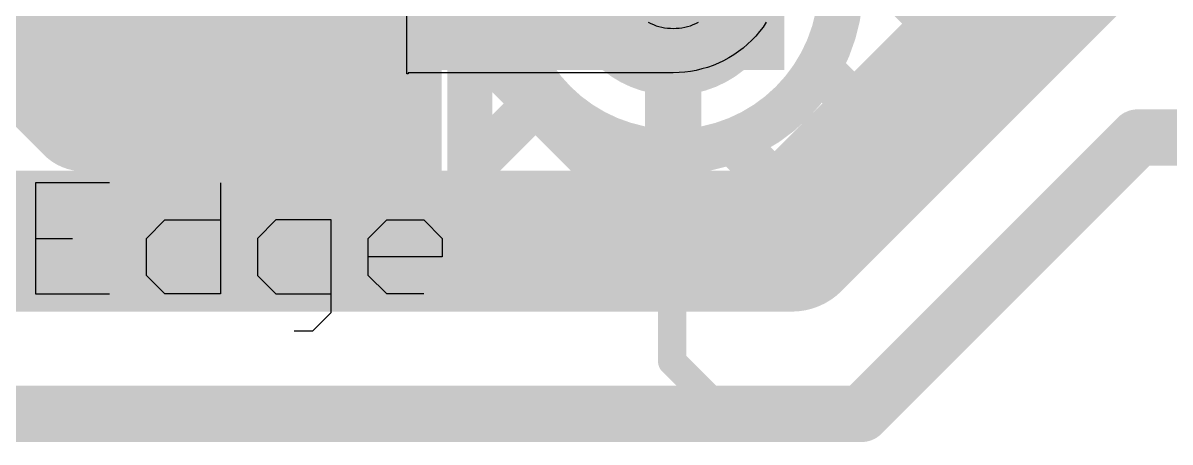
# Model space of a CAD drawing. Header units: millimetres. Extents: x 0.84 to 3.69, y 1.83 to 3.72.
# Drawn here: x 2.3132 to 2.5167, y 1.835 to 1.9093 of the extents above; entities that cross this region are included whole.
import ezdxf

# ---------------------------------------------------------------- set-up
doc = ezdxf.new("R2010")
doc.units = ezdxf.units.MM
doc.header["$MEASUREMENT"] = 0
for name, color, linetype in [('BottomLayer', 5, 'Continuous'), ('BottomOverlay', 54, 'Continuous'), ('BottomPaste', 16, 'Continuous'), ('BottomSolder', 6, 'Continuous'), ('Mechanical2', 216, 'Continuous'), ('MultiLayer', 9, 'Continuous'), ('TopLayer', 1, 'Continuous'), ('TopOverlay', 2, 'Continuous'), ('TopPaste', 8, 'Continuous'), ('TopSolder', 216, 'Continuous')]:
    doc.layers.add(name, color=color, linetype=linetype)

# ---------------------------------------------------------------- blocks, each defined once
blk = doc.blocks.new('10118194_0001LF_11')
at = {"layer": 'BottomLayer', "const_width": 0.0315}
blk.add_lwpolyline([(0.1378, -0.09154), (0.1378, -0.12106)], dxfattribs=at)
at = {"layer": 'BottomLayer', "const_width": 0.01575}
blk.add_lwpolyline([(0.12992, -0.12106, 1), (0.14567, -0.12106, 1)], format="xyb", close=True, dxfattribs=at)
at = {"layer": 'BottomSolder', "const_width": 0.0395}
blk.add_lwpolyline([(0.1378, -0.09154), (0.1378, -0.12106)], dxfattribs=at)
at = {"layer": 'BottomSolder', "const_width": 0.01975}
blk.add_lwpolyline([(0.12792, -0.12106, 1), (0.14767, -0.12106, 1)], format="xyb", close=True, dxfattribs=at)
at = {"layer": 'MultiLayer', "const_width": 0.0315}
blk.add_lwpolyline([(0.1378, -0.09154), (0.1378, -0.12106)], dxfattribs=at)
at = {"layer": 'MultiLayer', "const_width": 0.01575}
blk.add_lwpolyline([(0.12992, -0.12106, 1), (0.14567, -0.12106, 1)], format="xyb", close=True, dxfattribs=at)
at = {"layer": 'TopLayer'}
for p, q in [((0.09055, -0.13701), (0.09055, -0.07579)), ((0.13333, -0.12786), (0.13379, -0.12809)), ((0.13379, -0.12809), (0.13427, -0.12828)), ((0.14132, -0.12828), (0.1418, -0.12809)), ((0.1418, -0.12809), (0.14226, -0.12786)), ((0.1543, -0.12785), (0.15372, -0.1287)), ((0.13427, -0.12828), (0.13475, -0.12846)), ((0.13475, -0.12846), (0.13525, -0.1286)), ((0.13525, -0.1286), (0.13575, -0.12872)), ((0.13575, -0.12872), (0.13626, -0.12882)), ((0.13626, -0.12882), (0.13677, -0.12888)), ((0.13677, -0.12888), (0.13728, -0.12892)), ((0.13728, -0.12892), (0.1378, -0.12894)), ((0.1378, -0.12894), (0.13831, -0.12892)), ((0.13831, -0.12892), (0.13882, -0.12888)), ((0.13882, -0.12888), (0.13933, -0.12882)), ((0.13933, -0.12882), (0.13984, -0.12872)), ((0.13984, -0.12872), (0.14034, -0.1286)), ((0.14034, -0.1286), (0.14084, -0.12846)), ((0.14084, -0.12846), (0.14132, -0.12828)), ((0.15309, -0.12951), (0.15242, -0.1303)), ((0.15372, -0.1287), (0.15309, -0.12951)), ((0.15097, -0.13175), (0.15018, -0.13242)), ((0.15171, -0.13105), (0.15097, -0.13175)), ((0.15242, -0.1303), (0.15171, -0.13105)), ((0.14764, -0.13417), (0.14673, -0.13467)), ((0.14852, -0.13364), (0.14764, -0.13417)), ((0.14937, -0.13305), (0.14852, -0.13364)), ((0.15018, -0.13242), (0.14937, -0.13305)), ((0.14289, -0.13614), (0.14189, -0.13638)), ((0.14388, -0.13585), (0.14289, -0.13614)), ((0.14485, -0.1355), (0.14388, -0.13585)), ((0.1458, -0.13511), (0.14485, -0.1355)), ((0.14673, -0.13467), (0.1458, -0.13511)), ((0.09075, -0.13701), (0.09055, -0.13701)), ((0.1378, -0.13681), (0.09075, -0.13681)), ((0.09075, -0.13681), (0.09075, -0.13701)), ((0.13883, -0.13678), (0.1378, -0.13681)), ((0.13985, -0.1367), (0.13883, -0.13678)), ((0.14087, -0.13657), (0.13985, -0.1367)), ((0.14189, -0.13638), (0.14087, -0.13657))]:
    blk.add_line(p, q, dxfattribs=at)
at = {"layer": 'TopLayer', "const_width": 0.0315}
blk.add_lwpolyline([(0.1378, -0.09154), (0.1378, -0.12106)], dxfattribs=at)
at = {"layer": 'TopLayer', "const_width": 0.01575}
blk.add_lwpolyline([(0.12992, -0.12106, 1), (0.14567, -0.12106, 1)], format="xyb", close=True, dxfattribs=at)
at = {"layer": 'TopLayer'}
blk.add_solid([(0.00984, -0.13681), (0.0689, -0.13681), (0.00984, -0.07579), (0.0689, -0.07579)], dxfattribs=at)
at = {"layer": 'TopOverlay'}
for p, q in [((0.03777, -0.15636), (0.02465, -0.15636)), ((0.02465, -0.15636), (0.02465, -0.17604)), ((0.05744, -0.15636), (0.05744, -0.17604)), ((0.04433, -0.1662), (0.0476, -0.16292)), ((0.0476, -0.16292), (0.05744, -0.16292)), ((0.06728, -0.16292), (0.064, -0.1662)), ((0.07712, -0.16292), (0.06728, -0.16292)), ((0.07712, -0.17932), (0.07712, -0.16292)), ((0.08368, -0.1662), (0.08696, -0.16292)), ((0.08696, -0.16292), (0.09352, -0.16292)), ((0.09352, -0.16292), (0.0968, -0.1662)), ((0.02465, -0.1662), (0.03121, -0.1662)), ((0.04433, -0.17276), (0.04433, -0.1662)), ((0.064, -0.1662), (0.064, -0.17276)), ((0.08368, -0.17276), (0.08368, -0.1662)), ((0.0968, -0.1662), (0.0968, -0.16948)), ((0.0968, -0.16948), (0.08368, -0.16948)), ((0.0476, -0.17604), (0.04433, -0.17276)), ((0.064, -0.17276), (0.06728, -0.17604)), ((0.08696, -0.17604), (0.08368, -0.17276)), ((0.02465, -0.17604), (0.03777, -0.17604)), ((0.05744, -0.17604), (0.0476, -0.17604)), ((0.06728, -0.17604), (0.07712, -0.17604)), ((0.09352, -0.17604), (0.08696, -0.17604)), ((0.07384, -0.1826), (0.07712, -0.17932)), ((0.07056, -0.1826), (0.07384, -0.1826))]:
    blk.add_line(p, q, dxfattribs=at)
at = {"layer": 'TopOverlay', "const_width": 0.005}
for points in [[(0.13759, -0.1876), (0.13759, -0.14823)], [(0.13759, -0.188), (0.14659, -0.197)], [(-0.147, -0.197), (0.14659, -0.197)]]:
    blk.add_lwpolyline(points, dxfattribs=at)
at = {"layer": 'TopOverlay', "const_width": 0.0025}
for points in [[(0.13634, -0.14823, 1), (0.13884, -0.14823, 1)], [(0.13634, -0.1876, 1), (0.13884, -0.1876, 1)], [(0.13634, -0.188, 1), (0.13884, -0.188, 1)], [(0.14534, -0.197, 1), (0.14784, -0.197, 1)], [(0.14534, -0.197, 1), (0.14784, -0.197, 1)]]:
    blk.add_lwpolyline(points, format="xyb", close=True, dxfattribs=at)
at = {"layer": 'TopPaste'}
blk.add_solid([(0.00984, -0.13681), (0.0689, -0.13681), (0.00984, -0.07579), (0.0689, -0.07579)], dxfattribs=at)
at = {"layer": 'TopSolder', "const_width": 0.0395}
blk.add_lwpolyline([(0.1378, -0.09154), (0.1378, -0.12106)], dxfattribs=at)
at = {"layer": 'TopSolder', "const_width": 0.01975}
blk.add_lwpolyline([(0.12792, -0.12106, 1), (0.14767, -0.12106, 1)], format="xyb", close=True, dxfattribs=at)
at = {"layer": 'TopSolder'}
blk.add_solid([(0.00584, -0.14081), (0.0729, -0.14081), (0.00584, -0.07179), (0.0729, -0.07179)], dxfattribs=at)
blk = doc.blocks.new('R__0603_B_39')
at = {"layer": 'BottomLayer'}
for points in [[(-0.015, -0.0175), (-0.015, 0.0175), (-0.045, -0.0175), (-0.045, 0.0175)], [(0.045, -0.0175), (0.045, 0.0175), (0.015, -0.0175), (0.015, 0.0175)]]:
    blk.add_solid(points, dxfattribs=at)
at = {"layer": 'BottomOverlay', "const_width": 0.005}
for points in [[(0.049, 0.021), (-0.049, 0.021)], [(-0.049, -0.021), (-0.049, 0.021)], [(0.049, -0.021), (0.049, 0.021)], [(0.049, -0.021), (-0.049, -0.021)]]:
    blk.add_lwpolyline(points, dxfattribs=at)
at = {"layer": 'BottomOverlay', "const_width": 0.0025}
for points in [[(-0.05025, 0.021, 1), (-0.04775, 0.021, 1)], [(-0.05025, 0.021, 1), (-0.04775, 0.021, 1)], [(0.04775, 0.021, 1), (0.05025, 0.021, 1)], [(0.04775, 0.021, 1), (0.05025, 0.021, 1)], [(-0.05025, -0.021, 1), (-0.04775, -0.021, 1)], [(-0.05025, -0.021, 1), (-0.04775, -0.021, 1)], [(0.04775, -0.021, 1), (0.05025, -0.021, 1)], [(0.04775, -0.021, 1), (0.05025, -0.021, 1)]]:
    blk.add_lwpolyline(points, format="xyb", close=True, dxfattribs=at)
at = {"layer": 'BottomPaste'}
for points in [[(-0.015, -0.0175), (-0.015, 0.0175), (-0.045, -0.0175), (-0.045, 0.0175)], [(0.045, -0.0175), (0.045, 0.0175), (0.015, -0.0175), (0.015, 0.0175)]]:
    blk.add_solid(points, dxfattribs=at)
at = {"layer": 'BottomSolder'}
for points in [[(-0.011, -0.0215), (-0.011, 0.0215), (-0.049, -0.0215), (-0.049, 0.0215)], [(0.049, -0.0215), (0.049, 0.0215), (0.011, -0.0215), (0.011, 0.0215)]]:
    blk.add_solid(points, dxfattribs=at)
blk = doc.blocks.new('SOT_23_B_53')
at = {"layer": 'BottomLayer'}
for points in [[(-0.05354, 0.02126), (-0.02126, 0.02126), (-0.05354, 0.05748), (-0.02126, 0.05748)], [(0.02126, 0.02126), (0.05354, 0.02126), (0.02126, 0.05748), (0.05354, 0.05748)], [(-0.01614, -0.05748), (0.01614, -0.05748), (-0.01614, -0.02126), (0.01614, -0.02126)]]:
    blk.add_solid(points, dxfattribs=at)
at = {"layer": 'BottomOverlay'}
for points, const_width in [([(-0.06439, 0.045, 1), (-0.07161, 0.045, 1)], 0.01), ([(-0.07411, 0.045, 1), (-0.06911, 0.045, 1)], 0.005), ([(-0.06689, 0.045, 1), (-0.06189, 0.045, 1)], 0.005), ([(-0.01497, 0.033, 1), (-0.01103, 0.033, 1)], 0.00394), ([(0.01103, 0.033, 1), (0.01497, 0.033, 1)], 0.00394), ([(-0.06497, 0.03, 1), (-0.06103, 0.03, 1)], 0.00394), ([(0.06103, 0.03, 1), (0.06497, 0.03, 1)], 0.00394), ([(-0.06497, -0.034, 1), (-0.06103, -0.034, 1)], 0.00394), ([(-0.06497, -0.034, 1), (-0.06103, -0.034, 1)], 0.00394), ([(-0.02597, -0.034, 1), (-0.02203, -0.034, 1)], 0.00394), ([(0.02203, -0.034, 1), (0.02597, -0.034, 1)], 0.00394), ([(0.06103, -0.034, 1), (0.06497, -0.034, 1)], 0.00394), ([(0.06103, -0.034, 1), (0.06497, -0.034, 1)], 0.00394)]:
    blk.add_lwpolyline(points, format="xyb", close=True, dxfattribs=dict(at, const_width=const_width))
at = {"layer": 'BottomOverlay', "const_width": 0.00787}
for points in [[(-0.013, 0.033), (0.013, 0.033)], [(-0.063, -0.034), (-0.063, 0.03)], [(0.063, -0.034), (0.063, 0.03)], [(-0.063, -0.034), (-0.024, -0.034)], [(0.024, -0.034), (0.063, -0.034)]]:
    blk.add_lwpolyline(points, dxfattribs=at)
at = {"layer": 'BottomPaste'}
for points in [[(-0.05354, 0.02126), (-0.02126, 0.02126), (-0.05354, 0.05748), (-0.02126, 0.05748)], [(0.02126, 0.02126), (0.05354, 0.02126), (0.02126, 0.05748), (0.05354, 0.05748)], [(-0.01614, -0.05748), (0.01614, -0.05748), (-0.01614, -0.02126), (0.01614, -0.02126)]]:
    blk.add_solid(points, dxfattribs=at)
at = {"layer": 'BottomSolder'}
for points in [[(-0.05754, 0.01726), (-0.01726, 0.01726), (-0.05754, 0.06148), (-0.01726, 0.06148)], [(0.01726, 0.01726), (0.05754, 0.01726), (0.01726, 0.06148), (0.05754, 0.06148)], [(-0.02014, -0.06148), (0.02014, -0.06148), (-0.02014, -0.01726), (0.02014, -0.01726)]]:
    blk.add_solid(points, dxfattribs=at)

msp = doc.modelspace()

# ---------------------------------------------------------------- linework, layer by layer
at = {"layer": 'BottomLayer'}
for points, const_width in [([(2.43369, 1.868), (2.61682, 2.05114)], 0.008), ([(2.3064, 1.9106), (2.3064, 1.94937)], 0.02), ([(2.42859, 1.89049), (2.42859, 1.931)], 0.01), ([(2.45834, 1.92573), (2.48253, 1.90153)], 0.008), ([(2.449, 1.868), (2.502, 1.921)], 0.008), ([(2.3925, 1.868), (2.3925, 1.919)], 0.008), ([(2.3925, 1.91167), (2.39884, 1.91801)], 0.008), ([(2.3064, 1.9106), (2.324, 1.893)], 0.02), ([(2.3925, 1.90671), (2.43121, 1.868)], 0.008), ([(2.45438, 1.9014), (2.46839, 1.88739)], 0.008), ([(2.324, 1.893), (2.364, 1.893)], 0.02), ([(2.3925, 1.88338), (2.406, 1.89688)], 0.008), ([(2.4054, 1.868), (2.42421, 1.88681)], 0.008), ([(2.43909, 1.8884), (2.45425, 1.87325)], 0.008), ([(2.3925, 1.87843), (2.40293, 1.868)], 0.008), ([(2.3925, 1.868), (2.449, 1.868)], 0.008)]:
    msp.add_lwpolyline(points, dxfattribs=dict(at, const_width=const_width))
for points, const_width in [([(2.3014, 1.9106, 1), (2.3114, 1.9106, 1)], 0.01), ([(2.3014, 1.9106, 1), (2.3114, 1.9106, 1)], 0.01), ([(2.3905, 1.91167, 1), (2.3945, 1.91167, 1)], 0.004), ([(2.3905, 1.90671, 1), (2.3945, 1.90671, 1)], 0.004), ([(2.45238, 1.9014, 1), (2.45638, 1.9014, 1)], 0.004), ([(2.48053, 1.90153, 1), (2.48453, 1.90153, 1)], 0.004), ([(2.319, 1.893, 1), (2.329, 1.893, 1)], 0.01), ([(2.319, 1.893, 1), (2.329, 1.893, 1)], 0.01), ([(2.359, 1.893, 1), (2.369, 1.893, 1)], 0.01), ([(2.404, 1.89688, 1), (2.408, 1.89688, 1)], 0.004), ([(2.42609, 1.89049, 1), (2.43109, 1.89049, 1)], 0.005), ([(2.42221, 1.88681, 1), (2.42621, 1.88681, 1)], 0.004), ([(2.43709, 1.8884, 1), (2.44109, 1.8884, 1)], 0.004), ([(2.46639, 1.88739, 1), (2.47039, 1.88739, 1)], 0.004), ([(2.3905, 1.88338, 1), (2.3945, 1.88338, 1)], 0.004), ([(2.3905, 1.87843, 1), (2.3945, 1.87843, 1)], 0.004), ([(2.45225, 1.87325, 1), (2.45625, 1.87325, 1)], 0.004), ([(2.3905, 1.868, 1), (2.3945, 1.868, 1)], 0.004), ([(2.3905, 1.868, 1), (2.3945, 1.868, 1)], 0.004), ([(2.40093, 1.868, 1), (2.40493, 1.868, 1)], 0.004), ([(2.4034, 1.868, 1), (2.4074, 1.868, 1)], 0.004), ([(2.42921, 1.868, 1), (2.43321, 1.868, 1)], 0.004), ([(2.43169, 1.868, 1), (2.43569, 1.868, 1)], 0.004), ([(2.447, 1.868, 1), (2.451, 1.868, 1)], 0.004), ([(2.447, 1.868, 1), (2.451, 1.868, 1)], 0.004)]:
    msp.add_lwpolyline(points, format="xyb", close=True, dxfattribs=dict(at, const_width=const_width))
at = {"layer": 'BottomLayer', "const_width": 0.008}
msp.add_lwpolyline([(2.45834, 1.91624, -1), (2.39884, 1.91624)], format="xyb", dxfattribs=at)
at = {"layer": 'Mechanical2', "const_width": 0.01}
for points in [[(2.462, 1.84), (2.511, 1.889)], [(2.511, 1.889), (3.548, 1.889)], [(2.117, 1.84), (2.462, 1.84)]]:
    msp.add_lwpolyline(points, dxfattribs=at)
at = {"layer": 'Mechanical2', "const_width": 0.005}
for points in [[(2.5085, 1.889, 1), (2.5135, 1.889, 1)], [(2.5085, 1.889, 1), (2.5135, 1.889, 1)], [(2.4595, 1.84, 1), (2.4645, 1.84, 1)], [(2.4595, 1.84, 1), (2.4645, 1.84, 1)]]:
    msp.add_lwpolyline(points, format="xyb", close=True, dxfattribs=at)
at = {"layer": 'TopLayer', "const_width": 0.025}
for points in [[(2.44963, 1.87063), (2.597, 2.018)], [(2.148, 1.87063), (2.44963, 1.87063)]]:
    msp.add_lwpolyline(points, dxfattribs=at)
at = {"layer": 'TopLayer', "const_width": 0.0125}
msp.add_lwpolyline([(2.44338, 1.87063, 1), (2.45588, 1.87063, 1)], format="xyb", close=True, dxfattribs=at)
msp.add_lwpolyline([(2.44338, 1.87063, 1), (2.45588, 1.87063, 1)], format="xyb", close=True, dxfattribs=at)
at = {"layer": 'TopLayer'}
msp.add_solid([(1.928, 1.901), (2.44828, 1.901), (1.928, 1.962), (2.44828, 1.962)], dxfattribs=at)

# ---------------------------------------------------------------- block references
for name, p, rotation in [('10118194_0001LF_11', (2.2908, 2.0373), 360), ('R__0603_B_39', (2.364, 1.923), 270), ('SOT_23_B_53', (2.269, 1.91), 360)]:
    msp.add_blockref(name, p, dxfattribs=dict(rotation=rotation))

doc.saveas('drawing.dxf')
